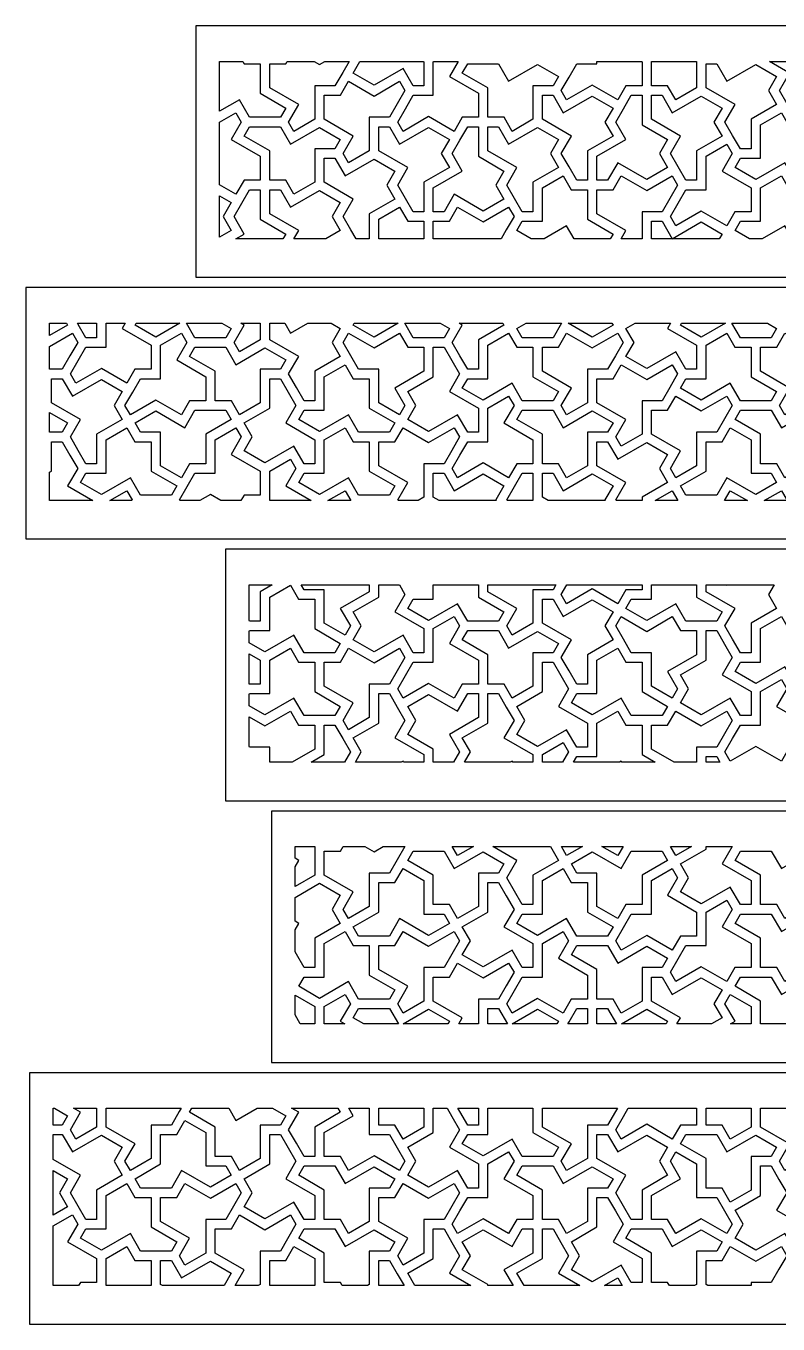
# Model space of a CAD drawing. Extents: x 84 to 1219, y 63 to 1669.
# Drawn here: x 84 to 593, y 63 to 941 of the extents above; entities that cross this region are included whole.
import ezdxf

# ---------------------------------------------------------------- set-up
doc = ezdxf.new("R2010")
doc.units = 0

msp = doc.modelspace()

# ---------------------------------------------------------------- linework, layer by layer
at = {"layer": 'Layer 1', "color": 7}
for points in [[(198.86437, 771.32), (1103.8644, 771.32), (1103.8644, 941.32), (198.86437, 941.32), (198.86437, 771.32)], [(259.61993, 885.7987), (255.99491, 879.52), (235.09483, 879.52), (228.26981, 891.3413), (214.86437, 883.6016), (214.86437, 917.32), (230.47603, 917.32), (231.39979, 915.72), (242.34487, 915.72), (242.34487, 895.7725), (259.61993, 885.7987)], [(286.06627, 917.32), (302.41387, 917.32), (298.11261, 909.87), (292.88759, 900.82), (279.23755, 900.82), (279.23755, 878.1675), (265.16249, 870.0413), (261.53747, 876.32), (268.36249, 888.1413), (248.74487, 899.4675), (248.74487, 915.72), (259.68995, 915.72), (260.61371, 917.32), (278.80883, 917.32), (282.43755, 915.225), (286.06627, 917.32)], [(353.02292, 917.0725), (353.02292, 900.82), (345.77288, 900.82), (338.94786, 912.6413), (319.33023, 901.315), (305.25517, 909.4413), (309.80395, 917.32), (352.5942, 917.32), (353.02292, 917.0725)], [(338.94786, 870.0413), (335.32284, 876.32), (340.54786, 885.37), (345.77288, 894.42), (359.42292, 894.42), (359.42292, 917.0725), (359.85163, 917.32), (376.19923, 917.32), (370.29798, 907.0987), (389.9156, 895.7725), (389.9156, 879.52), (378.97052, 879.52), (373.49798, 870.0413), (356.22292, 880.015), (338.94786, 870.0413)], [(396.3156, 899.4675), (379.04054, 909.4413), (382.66556, 915.72), (403.56564, 915.72), (410.39066, 903.8987), (430.00828, 915.225), (444.08334, 907.0987), (440.45832, 900.82), (426.80828, 900.82), (426.80828, 878.1675), (412.73322, 870.0413), (407.26068, 879.52), (396.3156, 879.52), (396.3156, 899.4675)], [(449.6259, 891.3413), (446.00088, 897.62), (451.2259, 906.67), (456.45092, 915.72), (470.10096, 915.72), (470.10096, 917.32), (500.16493, 917.32), (500.59364, 917.0725), (500.59364, 900.82), (489.64856, 900.82), (484.17602, 891.3413), (466.90096, 901.315), (449.6259, 891.3413)], [(537.48633, 899.4675), (523.41127, 891.3413), (517.93873, 900.82), (506.99364, 900.82), (506.99364, 917.32), (537.48633, 917.32), (537.48633, 899.4675)], [(574.37901, 878.1675), (574.37901, 858.22), (567.12897, 858.22), (561.90395, 867.27), (556.67893, 876.32), (563.50395, 888.1413), (543.88633, 899.4675), (543.88633, 915.72), (551.13637, 915.72), (557.96139, 903.8987), (577.57901, 915.225), (591.65407, 907.0987), (586.18153, 897.62), (591.65407, 888.1413), (574.37901, 878.1675)], [(611.27169, 879.52), (604.02165, 879.52), (598.79663, 888.57), (593.57161, 897.62), (600.39663, 909.4413), (586.75029, 917.32), (623.99797, 917.32), (628.54675, 909.4413), (611.27169, 899.4675), (611.27169, 879.52)], [(319.33023, 893.925), (336.60529, 903.8987), (340.23031, 897.62), (335.00529, 888.57), (329.78027, 879.52), (316.13023, 879.52), (316.13023, 856.8675), (302.05517, 848.7413), (298.43015, 855.02), (305.25517, 866.8413), (285.63755, 878.1675), (285.63755, 894.42), (296.58263, 894.42), (302.05517, 903.8987), (319.33023, 893.925)], [(463.70096, 856.8675), (463.70096, 836.92), (456.45092, 836.92), (451.2259, 845.97), (446.00088, 855.02), (452.8259, 866.8413), (433.20828, 878.1675), (433.20828, 894.42), (440.45832, 894.42), (447.28334, 882.5987), (466.90096, 893.925), (480.97602, 885.7987), (475.50348, 876.32), (480.97602, 866.8413), (463.70096, 856.8675)], [(500.59364, 894.42), (500.59364, 874.4725), (517.8687, 864.4987), (512.39616, 855.02), (517.8687, 845.5413), (503.79364, 837.415), (484.17602, 848.7413), (477.351, 836.92), (470.10096, 836.92), (470.10096, 853.1725), (489.71858, 864.4987), (482.89356, 876.32), (488.11858, 885.37), (493.3436, 894.42), (500.59364, 894.42)], [(537.48633, 856.8675), (537.48633, 836.92), (530.23629, 836.92), (525.01127, 845.97), (519.78625, 855.02), (526.61127, 866.8413), (506.99364, 878.1675), (506.99364, 894.42), (514.24368, 894.42), (521.0687, 882.5987), (540.68633, 893.925), (554.76139, 885.7987), (549.28885, 876.32), (554.76139, 866.8413), (537.48633, 856.8675)], [(225.92725, 882.5987), (229.55227, 876.32), (222.72725, 864.4987), (242.34487, 853.1725), (242.34487, 836.92), (231.39979, 836.92), (225.92725, 827.4413), (214.86437, 833.8284), (214.86437, 876.2116), (225.92725, 882.5987)], [(611.27169, 853.1725), (628.54675, 843.1987), (624.92173, 836.92), (604.02165, 836.92), (597.19663, 848.7413), (577.57901, 837.415), (563.50395, 845.5413), (567.12897, 851.82), (580.77901, 851.82), (580.77901, 874.4725), (594.85407, 882.5987), (600.32661, 873.12), (611.27169, 873.12), (611.27169, 853.1725)], [(248.74487, 856.8675), (231.46981, 866.8413), (235.09483, 873.12), (255.99491, 873.12), (262.81993, 861.2987), (282.43755, 872.625), (296.51261, 864.4987), (292.88759, 858.22), (279.23755, 858.22), (279.23755, 835.5675), (265.16249, 827.4413), (259.68995, 836.92), (248.74487, 836.92), (248.74487, 856.8675)], [(353.02292, 835.5675), (353.02292, 815.62), (345.77288, 815.62), (340.54786, 824.67), (335.32284, 833.72), (342.14786, 845.5413), (322.53023, 856.8675), (322.53023, 873.12), (329.78027, 873.12), (336.60529, 861.2987), (356.22292, 872.625), (370.29798, 864.4987), (364.82543, 855.02), (370.29798, 845.5413), (353.02292, 835.5675)], [(389.9156, 873.12), (389.9156, 853.1725), (407.19066, 843.1987), (401.71812, 833.72), (407.19066, 824.2413), (393.1156, 816.115), (373.49798, 827.4413), (366.67296, 815.62), (359.42292, 815.62), (359.42292, 831.8725), (379.04054, 843.1987), (372.21552, 855.02), (377.44054, 864.07), (382.66556, 873.12), (389.9156, 873.12)], [(426.80828, 835.5675), (426.80828, 815.62), (419.55824, 815.62), (414.33322, 824.67), (409.1082, 833.72), (415.93322, 845.5413), (396.3156, 856.8675), (396.3156, 873.12), (403.56564, 873.12), (410.39066, 861.2987), (430.00828, 872.625), (444.08334, 864.4987), (438.6108, 855.02), (444.08334, 845.5413), (426.80828, 835.5675)], [(540.68633, 816.115), (523.41127, 806.1413), (519.78625, 812.42), (525.01127, 821.47), (530.23629, 830.52), (543.88633, 830.52), (543.88633, 853.1725), (557.96139, 861.2987), (561.58641, 855.02), (554.76139, 843.1987), (574.37901, 831.8725), (574.37901, 815.62), (563.43393, 815.62), (557.96139, 806.1413), (540.68633, 816.115)], [(316.13023, 797.32), (307.14814, 797.32), (303.65517, 803.37), (298.43015, 812.42), (305.25517, 824.2413), (285.63755, 835.5675), (285.63755, 851.82), (292.88759, 851.82), (299.71261, 839.9987), (319.33023, 851.325), (333.40529, 843.1987), (327.93275, 833.72), (333.40529, 824.2413), (316.13023, 814.2675), (316.13023, 797.32)], [(480.97602, 800.5987), (479.08305, 797.32), (454.71887, 797.32), (449.6259, 806.1413), (434.34699, 797.32), (425.66956, 797.32), (415.93322, 802.9413), (419.55824, 809.22), (433.20828, 809.22), (433.20828, 831.8725), (447.28334, 839.9987), (452.75588, 830.52), (463.70096, 830.52), (463.70096, 810.5725), (480.97602, 800.5987)], [(521.0687, 839.9987), (524.69372, 833.72), (519.4687, 824.67), (514.24368, 815.62), (500.59364, 815.62), (500.59364, 797.32), (486.47314, 797.32), (489.71858, 802.9413), (470.10096, 814.2675), (470.10096, 830.52), (481.04604, 830.52), (486.51858, 839.9987), (503.79364, 830.025), (521.0687, 839.9987)], [(628.54675, 800.5987), (626.65378, 797.32), (602.2896, 797.32), (597.19663, 806.1413), (581.91772, 797.32), (573.24029, 797.32), (563.50395, 802.9413), (567.12897, 809.22), (580.77901, 809.22), (580.77901, 831.8725), (594.85407, 839.9987), (600.32661, 830.52), (611.27169, 830.52), (611.27169, 810.5725), (628.54675, 800.5987)], [(222.72725, 821.8987), (217.25471, 812.42), (222.72725, 802.9413), (214.86437, 798.4016), (214.86437, 826.4384), (222.72725, 821.8987)], [(242.34487, 810.5725), (259.61993, 800.5987), (257.72696, 797.32), (225.7909, 797.32), (231.46981, 800.5987), (224.64479, 812.42), (229.86981, 821.47), (235.09483, 830.52), (242.34487, 830.52), (242.34487, 810.5725)], [(268.36249, 802.9413), (248.74487, 814.2675), (248.74487, 830.52), (255.99491, 830.52), (262.81993, 818.6987), (282.43755, 830.025), (296.51261, 821.8987), (291.04007, 812.42), (296.51261, 802.9413), (286.77627, 797.32), (265.11704, 797.32), (268.36249, 802.9413)], [(322.53023, 810.5725), (336.60529, 818.6987), (342.07783, 809.22), (353.02292, 809.22), (353.02292, 797.32), (322.53023, 797.32), (322.53023, 810.5725)], [(410.39066, 818.6987), (414.01568, 812.42), (408.79066, 803.37), (405.29769, 797.32), (359.42292, 797.32), (359.42292, 809.22), (370.368, 809.22), (375.84054, 818.6987), (393.1156, 808.725), (410.39066, 818.6987)], [(506.99364, 809.22), (514.24368, 809.22), (521.0687, 797.3987), (540.68633, 808.725), (554.76139, 800.5987), (552.86842, 797.32), (506.99364, 797.32), (506.99364, 809.22)], [(83.86437, 594.32), (1218.8644, 594.32), (1218.8644, 764.32), (83.86437, 764.32), (83.86437, 594.32)], [(112.0492, 739.0413), (99.86437, 732.0064), (99.86437, 740.32), (111.31093, 740.32), (112.0492, 739.0413)], [(117.59176, 699.6413), (113.96674, 705.92), (119.19176, 714.97), (124.41678, 724.02), (138.06682, 724.02), (138.06682, 740.32), (151.03263, 740.32), (148.94188, 736.6987), (168.5595, 725.3725), (168.5595, 709.12), (157.61442, 709.12), (152.14188, 699.6413), (134.86682, 709.615), (117.59176, 699.6413)], [(131.66682, 730.42), (124.41678, 730.42), (119.19176, 739.47), (118.70101, 740.32), (131.66682, 740.32), (131.66682, 730.42)], [(171.7595, 730.915), (157.68444, 739.0413), (158.42271, 740.32), (188.04937, 740.32), (171.7595, 730.915)], [(222.72725, 736.6987), (219.10223, 730.42), (198.20215, 730.42), (192.48638, 740.32), (216.455, 740.32), (222.72725, 736.6987)], [(242.34487, 729.0675), (228.26981, 720.9413), (224.64479, 727.22), (231.46981, 739.0413), (229.255, 740.32), (242.34487, 740.32), (242.34487, 729.0675)], [(279.23755, 687.82), (271.98751, 687.82), (266.76249, 696.87), (261.53747, 705.92), (268.36249, 717.7413), (248.74487, 729.0675), (248.74487, 740.32), (258.88166, 740.32), (262.81993, 733.4987), (274.63473, 740.32), (290.24037, 740.32), (296.51261, 736.6987), (291.04007, 727.22), (296.51261, 717.7413), (279.23755, 707.7675), (279.23755, 687.82)], [(319.33023, 730.915), (305.25517, 739.0413), (305.99344, 740.32), (335.6201, 740.32), (319.33023, 730.915)], [(370.29798, 736.6987), (366.67296, 730.42), (345.77288, 730.42), (340.05711, 740.32), (364.02573, 740.32), (370.29798, 736.6987)], [(389.9156, 709.12), (382.66556, 709.12), (377.44054, 718.17), (372.21552, 727.22), (379.04054, 739.0413), (376.82573, 740.32), (406.45239, 740.32), (407.19066, 739.0413), (389.9156, 729.0675), (389.9156, 709.12)], [(422.20546, 740.32), (446.17409, 740.32), (440.45832, 730.42), (419.55824, 730.42), (415.93322, 736.6987), (422.20546, 740.32)], [(480.97602, 739.0413), (466.90096, 730.915), (450.6111, 740.32), (480.23775, 740.32), (480.97602, 739.0413)], [(517.8687, 736.6987), (537.48633, 725.3725), (537.48633, 709.12), (530.23629, 709.12), (523.41127, 720.9413), (503.79364, 709.615), (489.71858, 717.7413), (495.19113, 727.22), (489.71858, 736.6987), (495.99083, 740.32), (519.95945, 740.32), (517.8687, 736.6987)], [(540.68633, 730.915), (526.61127, 739.0413), (527.34954, 740.32), (556.97619, 740.32), (540.68633, 730.915)], [(591.65407, 736.6987), (588.02905, 730.42), (567.12897, 730.42), (561.4132, 740.32), (585.38183, 740.32), (591.65407, 736.6987)], [(115.2492, 733.4987), (118.87422, 727.22), (113.6492, 718.17), (108.42418, 709.12), (99.86437, 709.12), (99.86437, 724.6163), (115.2492, 733.4987)], [(171.7595, 688.315), (154.48444, 678.3413), (150.85942, 684.62), (156.08444, 693.67), (161.30946, 702.72), (174.9595, 702.72), (174.9595, 725.3725), (189.03456, 733.4987), (192.65958, 727.22), (185.83456, 715.3987), (205.45219, 704.0725), (205.45219, 687.82), (194.5071, 687.82), (189.03456, 678.3413), (171.7595, 688.315)], [(302.05517, 733.4987), (319.33023, 723.525), (336.60529, 733.4987), (342.07783, 724.02), (353.02292, 724.02), (353.02292, 707.7675), (333.40529, 696.4413), (340.23031, 684.62), (336.60529, 678.3413), (322.53023, 686.4675), (322.53023, 709.12), (308.88019, 709.12), (303.65517, 718.17), (298.43015, 727.22), (302.05517, 733.4987)], [(426.80828, 704.0725), (444.08334, 694.0987), (440.45832, 687.82), (419.55824, 687.82), (412.73322, 699.6413), (393.1156, 688.315), (379.04054, 696.4413), (382.66556, 702.72), (396.3156, 702.72), (396.3156, 725.3725), (410.39066, 733.4987), (415.8632, 724.02), (426.80828, 724.02), (426.80828, 704.0725)], [(466.90096, 723.525), (484.17602, 733.4987), (487.80104, 727.22), (482.57602, 718.17), (477.351, 709.12), (463.70096, 709.12), (463.70096, 686.4675), (449.6259, 678.3413), (446.00088, 684.62), (452.8259, 696.4413), (433.20828, 707.7675), (433.20828, 724.02), (444.15336, 724.02), (449.6259, 733.4987), (466.90096, 723.525)], [(574.37901, 704.0725), (591.65407, 694.0987), (588.02905, 687.82), (567.12897, 687.82), (560.30395, 699.6413), (540.68633, 688.315), (526.61127, 696.4413), (530.23629, 702.72), (543.88633, 702.72), (543.88633, 725.3725), (557.96139, 733.4987), (563.43393, 724.02), (574.37901, 724.02), (574.37901, 704.0725)], [(614.47169, 723.525), (631.74675, 733.4987), (635.37177, 727.22), (630.14675, 718.17), (624.92173, 709.12), (611.27169, 709.12), (611.27169, 686.4675), (597.19663, 678.3413), (593.57161, 684.62), (600.39663, 696.4413), (580.77901, 707.7675), (580.77901, 724.02), (591.72409, 724.02), (597.19663, 733.4987), (614.47169, 723.525)], [(211.85219, 707.7675), (194.57713, 717.7413), (198.20215, 724.02), (219.10223, 724.02), (225.92725, 712.1987), (245.54487, 723.525), (259.61993, 715.3987), (255.99491, 709.12), (242.34487, 709.12), (242.34487, 686.4675), (228.26981, 678.3413), (222.79727, 687.82), (211.85219, 687.82), (211.85219, 707.7675)], [(359.42292, 704.0725), (359.42292, 724.02), (366.67296, 724.02), (371.89798, 714.97), (377.12299, 705.92), (370.29798, 694.0987), (389.9156, 682.7725), (389.9156, 666.52), (382.66556, 666.52), (375.84054, 678.3413), (356.22292, 667.015), (342.14786, 675.1413), (347.6204, 684.62), (342.14786, 694.0987), (359.42292, 704.0725)], [(316.13023, 682.7725), (333.40529, 672.7987), (329.78027, 666.52), (308.88019, 666.52), (302.05517, 678.3413), (282.43755, 667.015), (268.36249, 675.1413), (271.98751, 681.42), (285.63755, 681.42), (285.63755, 704.0725), (299.71261, 712.1987), (305.18515, 702.72), (316.13023, 702.72), (316.13023, 682.7725)], [(503.79364, 702.225), (521.0687, 712.1987), (524.69372, 705.92), (519.4687, 696.87), (514.24368, 687.82), (500.59364, 687.82), (500.59364, 665.1675), (486.51858, 657.0413), (482.89356, 663.32), (489.71858, 675.1413), (470.10096, 686.4675), (470.10096, 702.72), (481.04604, 702.72), (486.51858, 712.1987), (503.79364, 702.225)], [(131.66682, 665.1675), (131.66682, 645.22), (124.41678, 645.22), (119.19176, 654.27), (113.96674, 663.32), (120.79176, 675.1413), (101.17414, 686.4675), (101.17414, 702.72), (108.42418, 702.72), (115.2492, 690.8987), (134.86682, 702.225), (148.94188, 694.0987), (143.46934, 684.62), (148.94188, 675.1413), (131.66682, 665.1675)], [(248.74487, 682.7725), (248.74487, 702.72), (255.99491, 702.72), (261.21993, 693.67), (266.44495, 684.62), (259.61993, 672.7987), (279.23755, 661.4725), (279.23755, 645.22), (271.98751, 645.22), (265.16249, 657.0413), (245.54487, 645.715), (231.46981, 653.8413), (236.94235, 663.32), (231.46981, 672.7987), (248.74487, 682.7725)], [(393.1156, 645.715), (375.84054, 635.7413), (372.21552, 642.02), (377.44054, 651.07), (382.66556, 660.12), (396.3156, 660.12), (396.3156, 682.7725), (410.39066, 690.8987), (414.01568, 684.62), (407.19066, 672.7987), (426.80828, 661.4725), (426.80828, 645.22), (415.8632, 645.22), (410.39066, 635.7413), (393.1156, 645.715)], [(540.68633, 680.925), (557.96139, 690.8987), (561.58641, 684.62), (556.36139, 675.57), (551.13637, 666.52), (537.48633, 666.52), (537.48633, 643.8675), (523.41127, 635.7413), (519.78625, 642.02), (526.61127, 653.8413), (506.99364, 665.1675), (506.99364, 681.42), (517.93873, 681.42), (523.41127, 690.8987), (540.68633, 680.925)], [(112.0492, 672.7987), (108.42418, 666.52), (99.86437, 666.52), (99.86437, 679.8336), (112.0492, 672.7987)], [(222.72725, 675.1413), (205.45219, 665.1675), (205.45219, 645.22), (194.5071, 645.22), (189.03456, 635.7413), (174.9595, 643.8675), (174.9595, 666.52), (161.30946, 666.52), (157.68444, 672.7987), (171.7595, 680.925), (191.37713, 669.5987), (198.20215, 681.42), (219.10223, 681.42), (222.72725, 675.1413)], [(433.20828, 665.1675), (415.93322, 675.1413), (419.55824, 681.42), (440.45832, 681.42), (447.28334, 669.5987), (466.90096, 680.925), (480.97602, 672.7987), (477.351, 666.52), (463.70096, 666.52), (463.70096, 643.8675), (449.6259, 635.7413), (444.15336, 645.22), (433.20828, 645.22), (433.20828, 665.1675)], [(580.77901, 665.1675), (563.50395, 675.1413), (567.12897, 681.42), (588.02905, 681.42), (594.85407, 669.5987), (614.47169, 680.925), (628.54675, 672.7987), (624.92173, 666.52), (611.27169, 666.52), (611.27169, 643.8675), (597.19663, 635.7413), (591.72409, 645.22), (580.77901, 645.22), (580.77901, 665.1675)], [(168.5595, 640.1725), (185.83456, 630.1987), (182.20954, 623.92), (161.30946, 623.92), (154.48444, 635.7413), (134.86682, 624.415), (120.79176, 632.5413), (124.41678, 638.82), (138.06682, 638.82), (138.06682, 661.4725), (152.14188, 669.5987), (157.61442, 660.12), (168.5595, 660.12), (168.5595, 640.1725)], [(201.55937, 620.32), (187.98305, 620.32), (187.75211, 620.72), (192.97713, 629.77), (198.20215, 638.82), (211.85219, 638.82), (211.85219, 661.4725), (225.92725, 669.5987), (229.55227, 663.32), (222.72725, 651.4987), (242.34487, 640.1725), (242.34487, 623.92), (231.39979, 623.92), (229.32133, 620.32), (215.74501, 620.32), (208.65219, 624.415), (201.55937, 620.32)], [(316.13023, 640.1725), (333.40529, 630.1987), (329.78027, 623.92), (308.88019, 623.92), (302.05517, 635.7413), (282.43755, 624.415), (268.36249, 632.5413), (271.98751, 638.82), (285.63755, 638.82), (285.63755, 661.4725), (299.71261, 669.5987), (305.18515, 660.12), (316.13023, 660.12), (316.13023, 640.1725)], [(373.49798, 669.5987), (377.12299, 663.32), (371.89798, 654.27), (366.67296, 645.22), (353.02292, 645.22), (353.02292, 622.5675), (349.13009, 620.32), (335.55378, 620.32), (335.32284, 620.72), (342.14786, 632.5413), (322.53023, 643.8675), (322.53023, 660.12), (333.47531, 660.12), (338.94786, 669.5987), (356.22292, 659.625), (373.49798, 669.5987)], [(526.61127, 630.1987), (543.88633, 640.1725), (543.88633, 660.12), (554.83141, 660.12), (560.30395, 669.5987), (574.37901, 661.4725), (574.37901, 638.82), (588.02905, 638.82), (591.65407, 632.5413), (577.57901, 624.415), (557.96139, 635.7413), (551.13637, 623.92), (530.23629, 623.92), (526.61127, 630.1987)], [(101.17414, 660.12), (108.42418, 660.12), (113.6492, 651.07), (118.87422, 642.02), (112.0492, 630.1987), (129.15964, 620.32), (99.86437, 620.32), (99.86437, 639.4163), (101.17414, 640.1725), (101.17414, 660.12)], [(500.59364, 620.32), (483.1245, 620.32), (482.89356, 620.72), (489.71858, 632.5413), (470.10096, 643.8675), (470.10096, 660.12), (477.351, 660.12), (484.17602, 648.2987), (503.79364, 659.625), (517.8687, 651.4987), (512.39616, 642.02), (517.8687, 632.5413), (500.59364, 622.5675), (500.59364, 620.32)], [(248.74487, 640.1725), (262.81993, 648.2987), (266.44495, 642.02), (259.61993, 630.1987), (276.73037, 620.32), (248.74487, 620.32), (248.74487, 640.1725)], [(359.42292, 622.5675), (359.42292, 638.82), (366.67296, 638.82), (373.49798, 626.9987), (393.1156, 638.325), (407.19066, 630.1987), (401.71812, 620.72), (401.94906, 620.32), (363.31574, 620.32), (359.42292, 622.5675)], [(426.80828, 620.32), (409.33914, 620.32), (409.1082, 620.72), (414.33322, 629.77), (419.55824, 638.82), (426.80828, 638.82), (426.80828, 620.32)], [(433.20828, 622.5675), (433.20828, 638.82), (440.45832, 638.82), (447.28334, 626.9987), (466.90096, 638.325), (480.97602, 630.1987), (475.50348, 620.72), (475.73442, 620.32), (437.1011, 620.32), (433.20828, 622.5675)], [(152.14188, 626.9987), (155.7669, 620.72), (155.53596, 620.32), (140.574, 620.32), (152.14188, 626.9987)], [(299.71261, 626.9987), (303.56857, 620.32), (288.14473, 620.32), (299.71261, 626.9987)], [(521.0687, 626.9987), (524.92466, 620.32), (509.50082, 620.32), (521.0687, 626.9987)], [(560.30395, 626.9987), (571.87183, 620.32), (556.44799, 620.32), (560.30395, 626.9987)], [(594.85407, 626.9987), (598.47909, 620.72), (598.24815, 620.32), (583.28619, 620.32), (594.85407, 626.9987)], [(218.86437, 417.32), (1083.8644, 417.32), (1083.8644, 587.32), (218.86437, 587.32), (218.86437, 417.32)], [(242.34487, 538.72), (235.09483, 538.72), (234.86437, 539.1192), (234.86437, 563.32), (250.4032, 563.32), (242.34487, 558.6675), (242.34487, 538.72)], [(296.51261, 523.6987), (292.88759, 517.42), (271.98751, 517.42), (265.16249, 529.2413), (245.54487, 517.915), (234.86437, 524.0814), (234.86437, 531.9208), (235.09483, 532.32), (248.74487, 532.32), (248.74487, 554.9725), (262.81993, 563.0987), (268.29247, 553.62), (279.23755, 553.62), (279.23755, 533.6725), (296.51261, 523.6987)], [(316.13023, 558.6675), (296.51261, 547.3413), (303.33763, 535.52), (299.71261, 529.2413), (285.63755, 537.3675), (285.63755, 560.02), (271.98751, 560.02), (270.08226, 563.32), (316.13023, 563.32), (316.13023, 558.6675)], [(322.53023, 563.32), (336.47754, 563.32), (340.23031, 556.82), (333.40529, 544.9987), (353.02292, 533.6725), (353.02292, 517.42), (345.77288, 517.42), (338.94786, 529.2413), (319.33023, 517.915), (305.25517, 526.0413), (310.72771, 535.52), (305.25517, 544.9987), (322.53023, 554.9725), (322.53023, 563.32)], [(407.19066, 544.9987), (403.56564, 538.72), (382.66556, 538.72), (375.84054, 550.5413), (356.22292, 539.215), (342.14786, 547.3413), (345.77288, 553.62), (359.42292, 553.62), (359.42292, 563.32), (389.9156, 563.32), (389.9156, 554.9725), (407.19066, 544.9987)], [(440.45832, 560.02), (426.80828, 560.02), (426.80828, 537.3675), (412.73322, 529.2413), (409.1082, 535.52), (415.93322, 547.3413), (396.3156, 558.6675), (396.3156, 563.32), (442.36358, 563.32), (440.45832, 560.02)], [(449.6259, 550.5413), (446.00088, 556.82), (449.75366, 563.32), (500.59364, 563.32), (500.59364, 560.02), (489.64856, 560.02), (484.17602, 550.5413), (466.90096, 560.515), (449.6259, 550.5413)], [(554.76139, 544.9987), (551.13637, 538.72), (540.68633, 538.72), (530.23629, 538.72), (523.41127, 550.5413), (503.79364, 539.215), (489.71858, 547.3413), (493.3436, 553.62), (506.99364, 553.62), (506.99364, 563.32), (537.48633, 563.32), (537.48633, 554.9725), (554.76139, 544.9987)], [(574.37901, 517.42), (567.12897, 517.42), (561.90395, 526.47), (556.67893, 535.52), (563.50395, 547.3413), (543.88633, 558.6675), (543.88633, 563.32), (557.83363, 563.32), (557.96139, 563.0987), (558.34466, 563.32), (589.9343, 563.32), (586.18153, 556.82), (591.65407, 547.3413), (574.37901, 537.3675), (574.37901, 517.42)], [(463.70096, 516.0675), (463.70096, 496.12), (456.45092, 496.12), (451.2259, 505.17), (446.00088, 514.22), (452.8259, 526.0413), (433.20828, 537.3675), (433.20828, 553.62), (440.45832, 553.62), (447.28334, 541.7987), (466.90096, 553.125), (480.97602, 544.9987), (475.50348, 535.52), (480.97602, 526.0413), (463.70096, 516.0675)], [(356.22292, 496.615), (338.94786, 486.6413), (335.32284, 492.92), (340.54786, 501.97), (345.77288, 511.02), (359.42292, 511.02), (359.42292, 533.6725), (373.49798, 541.7987), (377.12299, 535.52), (370.29798, 523.6987), (389.9156, 512.3725), (389.9156, 496.12), (378.97052, 496.12), (373.49798, 486.6413), (356.22292, 496.615)], [(486.51858, 541.7987), (503.79364, 531.825), (521.0687, 541.7987), (526.54124, 532.32), (537.48633, 532.32), (537.48633, 516.0675), (517.8687, 504.7413), (524.69372, 492.92), (521.0687, 486.6413), (506.99364, 494.7675), (506.99364, 517.42), (493.3436, 517.42), (488.11858, 526.47), (482.89356, 535.52), (486.51858, 541.7987)], [(611.27169, 512.3725), (628.54675, 502.3987), (624.92173, 496.12), (604.02165, 496.12), (597.19663, 507.9413), (577.57901, 496.615), (563.50395, 504.7413), (567.12897, 511.02), (580.77901, 511.02), (580.77901, 533.6725), (594.85407, 541.7987), (600.32661, 532.32), (611.27169, 532.32), (611.27169, 512.3725)], [(396.3156, 516.0675), (379.04054, 526.0413), (382.66556, 532.32), (403.56564, 532.32), (410.39066, 520.4987), (430.00828, 531.825), (444.08334, 523.6987), (440.45832, 517.42), (426.80828, 517.42), (426.80828, 494.7675), (412.73322, 486.6413), (407.26068, 496.12), (396.3156, 496.12), (396.3156, 516.0675)], [(543.88633, 512.3725), (543.88633, 532.32), (551.13637, 532.32), (556.36139, 523.27), (561.58641, 514.22), (554.76139, 502.3987), (574.37901, 491.0725), (574.37901, 474.82), (567.12897, 474.82), (560.30395, 486.6413), (540.68633, 475.315), (526.61127, 483.4413), (532.08381, 492.92), (526.61127, 502.3987), (543.88633, 512.3725)], [(296.51261, 481.0987), (292.88759, 474.82), (271.98751, 474.82), (265.16249, 486.6413), (245.54487, 475.315), (234.86437, 481.4814), (234.86437, 489.3208), (235.09483, 489.72), (248.74487, 489.72), (248.74487, 512.3725), (262.81993, 520.4987), (268.29247, 511.02), (279.23755, 511.02), (279.23755, 491.0725), (296.51261, 481.0987)], [(319.33023, 510.525), (336.60529, 520.4987), (340.23031, 514.22), (335.00529, 505.17), (329.78027, 496.12), (316.13023, 496.12), (316.13023, 473.4675), (302.05517, 465.3413), (298.43015, 471.62), (305.25517, 483.4413), (285.63755, 494.7675), (285.63755, 511.02), (296.58263, 511.02), (302.05517, 520.4987), (319.33023, 510.525)], [(500.59364, 491.0725), (517.8687, 481.0987), (514.24368, 474.82), (493.3436, 474.82), (486.51858, 486.6413), (466.90096, 475.315), (452.8259, 483.4413), (456.45092, 489.72), (470.10096, 489.72), (470.10096, 512.3725), (484.17602, 520.4987), (489.64856, 511.02), (500.59364, 511.02), (500.59364, 491.0725)], [(242.34487, 512.3725), (242.34487, 496.12), (234.86437, 496.12), (234.86437, 516.6913), (242.34487, 512.3725)], [(433.20828, 491.0725), (433.20828, 511.02), (440.45832, 511.02), (445.68334, 501.97), (450.90836, 492.92), (444.08334, 481.0987), (463.70096, 469.7725), (463.70096, 453.52), (456.45092, 453.52), (449.6259, 465.3413), (430.00828, 454.015), (415.93322, 462.1413), (421.40576, 471.62), (415.93322, 481.0987), (433.20828, 491.0725)], [(577.57901, 454.015), (560.30395, 444.0413), (556.67893, 450.32), (561.90395, 459.37), (567.12897, 468.42), (580.77901, 468.42), (580.77901, 491.0725), (594.85407, 499.1987), (598.47909, 492.92), (591.65407, 481.0987), (611.27169, 469.7725), (611.27169, 453.52), (600.32661, 453.52), (594.85407, 444.0413), (577.57901, 454.015)], [(322.53023, 489.72), (329.78027, 489.72), (335.00529, 480.67), (340.23031, 471.62), (333.40529, 459.7987), (353.02292, 448.4725), (353.02292, 443.32), (339.36429, 443.32), (338.94786, 444.0413), (337.69856, 443.32), (306.68626, 443.32), (310.72771, 450.32), (305.25517, 459.7987), (322.53023, 469.7725), (322.53023, 489.72)], [(359.42292, 452.1675), (342.14786, 462.1413), (347.6204, 471.62), (342.14786, 481.0987), (356.22292, 489.225), (375.84054, 477.8987), (382.66556, 489.72), (389.9156, 489.72), (389.9156, 473.4675), (370.29798, 462.1413), (377.12299, 450.32), (373.08154, 443.32), (359.42292, 443.32), (359.42292, 452.1675)], [(396.3156, 489.72), (403.56564, 489.72), (408.79066, 480.67), (414.01568, 471.62), (407.19066, 459.7987), (426.80828, 448.4725), (426.80828, 443.32), (413.14965, 443.32), (412.73322, 444.0413), (411.48392, 443.32), (380.47163, 443.32), (384.51308, 450.32), (379.04054, 459.7987), (396.3156, 469.7725), (396.3156, 489.72)], [(245.54487, 467.925), (262.81993, 477.8987), (268.29247, 468.42), (279.23755, 468.42), (279.23755, 452.1675), (263.9132, 443.32), (248.74487, 443.32), (248.74487, 453.52), (235.09483, 453.52), (234.86437, 453.9192), (234.86437, 474.0913), (245.54487, 467.925)], [(509.518, 443.32), (486.93502, 443.32), (486.51858, 444.0413), (485.26929, 443.32), (454.25699, 443.32), (456.45092, 447.12), (470.10096, 447.12), (470.10096, 469.7725), (484.17602, 477.8987), (489.64856, 468.42), (500.59364, 468.42), (500.59364, 448.4725), (509.518, 443.32)], [(557.96139, 477.8987), (561.58641, 471.62), (556.36139, 462.57), (551.13637, 453.52), (537.48633, 453.52), (537.48633, 443.32), (522.318, 443.32), (506.99364, 452.1675), (506.99364, 468.42), (517.93873, 468.42), (523.41127, 477.8987), (540.68633, 467.925), (557.96139, 477.8987)], [(285.63755, 468.42), (292.88759, 468.42), (298.11261, 459.37), (303.33763, 450.32), (299.29618, 443.32), (276.7132, 443.32), (285.63755, 448.4725), (285.63755, 468.42)], [(433.20828, 448.4725), (447.28334, 456.5987), (450.90836, 450.32), (446.86691, 443.32), (433.20828, 443.32), (433.20828, 448.4725)], [(543.88633, 447.12), (551.13637, 447.12), (553.3303, 443.32), (543.88633, 443.32), (543.88633, 447.12)], [(249.86437, 240.32), (1052.8644, 240.32), (1052.8644, 410.32), (249.86437, 410.32), (249.86437, 240.32)], [(279.23755, 366.9675), (265.86437, 359.2465), (265.86437, 372.6144), (268.36249, 376.9413), (265.86437, 378.3836), (265.86437, 386.32), (279.23755, 386.32), (279.23755, 366.9675)], [(325.55703, 386.32), (340.17258, 386.32), (335.00529, 377.37), (329.78027, 368.32), (316.13023, 368.32), (316.13023, 345.6675), (302.05517, 337.5413), (298.43015, 343.82), (305.25517, 355.6413), (285.63755, 366.9675), (285.63755, 383.22), (296.58263, 383.22), (298.37242, 386.32), (313.10344, 386.32), (319.33023, 382.725), (325.55703, 386.32)], [(375.84054, 380.1413), (372.27325, 386.32), (386.54239, 386.32), (375.84054, 380.1413)], [(426.80828, 347.02), (419.55824, 347.02), (414.33322, 356.07), (409.1082, 365.12), (415.93322, 376.9413), (399.6888, 386.32), (438.66853, 386.32), (444.08334, 376.9413), (426.80828, 366.9675), (426.80828, 347.02)], [(449.6259, 380.1413), (446.05862, 386.32), (460.32776, 386.32), (449.6259, 380.1413)], [(484.17602, 380.1413), (473.47417, 386.32), (487.74331, 386.32), (484.17602, 380.1413)], [(523.41127, 380.1413), (519.84398, 386.32), (534.11312, 386.32), (523.41127, 380.1413)], [(543.88633, 386.32), (561.52867, 386.32), (554.76139, 374.5987), (574.37901, 363.2725), (574.37901, 347.02), (567.12897, 347.02), (560.30395, 358.8413), (540.68633, 347.515), (526.61127, 355.6413), (532.08381, 365.12), (526.61127, 374.5987), (543.88633, 384.5725), (543.88633, 386.32)], [(359.42292, 366.9675), (342.14786, 376.9413), (345.77288, 383.22), (356.22292, 383.22), (366.67296, 383.22), (373.49798, 371.3987), (393.1156, 382.725), (407.19066, 374.5987), (403.56564, 368.32), (389.9156, 368.32), (389.9156, 345.6675), (375.84054, 337.5413), (370.368, 347.02), (359.42292, 347.02), (359.42292, 366.9675)], [(517.8687, 376.9413), (500.59364, 366.9675), (500.59364, 347.02), (489.64856, 347.02), (484.17602, 337.5413), (470.10096, 345.6675), (470.10096, 368.32), (456.45092, 368.32), (452.8259, 374.5987), (466.90096, 382.725), (486.51858, 371.3987), (493.3436, 383.22), (514.24368, 383.22), (517.8687, 376.9413)], [(580.77901, 366.9675), (563.50395, 376.9413), (567.12897, 383.22), (588.02905, 383.22), (594.85407, 371.3987), (614.47169, 382.725), (628.54675, 374.5987), (624.92173, 368.32), (611.27169, 368.32), (611.27169, 345.6675), (597.19663, 337.5413), (591.72409, 347.02), (580.77901, 347.02), (580.77901, 366.9675)], [(305.25517, 331.9987), (322.53023, 341.9725), (322.53023, 361.92), (333.47531, 361.92), (338.94786, 371.3987), (353.02292, 363.2725), (353.02292, 340.62), (366.67296, 340.62), (370.29798, 334.3413), (356.22292, 326.215), (336.60529, 337.5413), (329.78027, 325.72), (319.33023, 325.72), (308.88019, 325.72), (305.25517, 331.9987)], [(463.70096, 341.9725), (480.97602, 331.9987), (477.351, 325.72), (466.90096, 325.72), (456.45092, 325.72), (449.6259, 337.5413), (430.00828, 326.215), (415.93322, 334.3413), (419.55824, 340.62), (433.20828, 340.62), (433.20828, 363.2725), (447.28334, 371.3987), (452.75588, 361.92), (463.70096, 361.92), (463.70096, 341.9725)], [(503.79364, 326.215), (486.51858, 316.2413), (482.89356, 322.52), (488.11858, 331.57), (493.3436, 340.62), (506.99364, 340.62), (506.99364, 363.2725), (521.0687, 371.3987), (524.69372, 365.12), (517.8687, 353.2987), (537.48633, 341.9725), (537.48633, 325.72), (526.54124, 325.72), (521.0687, 316.2413), (503.79364, 326.215)], [(279.23755, 304.42), (271.98751, 304.42), (266.76249, 313.47), (265.86437, 315.0256), (265.86437, 330.0144), (268.36249, 334.3413), (265.86437, 335.7836), (265.86437, 351.8564), (282.43755, 361.425), (296.51261, 353.2987), (291.04007, 343.82), (296.51261, 334.3413), (279.23755, 324.3675), (279.23755, 304.42)], [(396.3156, 341.9725), (396.3156, 361.92), (403.56564, 361.92), (408.79066, 352.87), (414.01568, 343.82), (407.19066, 331.9987), (426.80828, 320.6725), (426.80828, 304.42), (419.55824, 304.42), (412.73322, 316.2413), (393.1156, 304.915), (379.04054, 313.0413), (384.51308, 322.52), (379.04054, 331.9987), (396.3156, 341.9725)], [(540.68633, 304.915), (523.41127, 294.9413), (519.78625, 301.22), (525.01127, 310.27), (530.23629, 319.32), (543.88633, 319.32), (543.88633, 341.9725), (557.96139, 350.0987), (561.58641, 343.82), (554.76139, 331.9987), (574.37901, 320.6725), (574.37901, 304.42), (563.43393, 304.42), (557.96139, 294.9413), (540.68633, 304.915)], [(580.77901, 324.3675), (563.50395, 334.3413), (567.12897, 340.62), (577.57901, 340.62), (588.02905, 340.62), (594.85407, 328.7987), (614.47169, 340.125), (628.54675, 331.9987), (624.92173, 325.72), (611.27169, 325.72), (611.27169, 303.0675), (597.19663, 294.9413), (591.72409, 304.42), (580.77901, 304.42), (580.77901, 324.3675)], [(316.13023, 299.3725), (333.40529, 289.3987), (329.78027, 283.12), (308.88019, 283.12), (302.05517, 294.9413), (282.43755, 283.615), (268.36249, 291.7413), (271.98751, 298.02), (285.63755, 298.02), (285.63755, 320.6725), (299.71261, 328.7987), (305.18515, 319.32), (316.13023, 319.32), (316.13023, 299.3725)], [(356.22292, 318.825), (373.49798, 328.7987), (377.12299, 322.52), (371.89798, 313.47), (366.67296, 304.42), (353.02292, 304.42), (353.02292, 281.7675), (338.94786, 273.6413), (335.32284, 279.92), (342.14786, 291.7413), (322.53023, 303.0675), (322.53023, 319.32), (333.47531, 319.32), (338.94786, 328.7987), (356.22292, 318.825)], [(430.00828, 283.615), (412.73322, 273.6413), (409.1082, 279.92), (414.33322, 288.97), (419.55824, 298.02), (433.20828, 298.02), (433.20828, 320.6725), (447.28334, 328.7987), (450.90836, 322.52), (444.08334, 310.6987), (463.70096, 299.3725), (463.70096, 283.12), (452.75588, 283.12), (447.28334, 273.6413), (430.00828, 283.615)], [(470.10096, 303.0675), (452.8259, 313.0413), (456.45092, 319.32), (466.90096, 319.32), (477.351, 319.32), (484.17602, 307.4987), (503.79364, 318.825), (517.8687, 310.6987), (514.24368, 304.42), (500.59364, 304.42), (500.59364, 281.7675), (486.51858, 273.6413), (481.04604, 283.12), (470.10096, 283.12), (470.10096, 303.0675)], [(410.39066, 307.4987), (414.01568, 301.22), (408.79066, 292.17), (403.56564, 283.12), (389.9156, 283.12), (389.9156, 266.32), (376.66111, 266.32), (379.04054, 270.4413), (359.42292, 281.7675), (359.42292, 298.02), (370.368, 298.02), (375.84054, 307.4987), (393.1156, 297.525), (410.39066, 307.4987)], [(526.61127, 270.4413), (506.99364, 281.7675), (506.99364, 298.02), (514.24368, 298.02), (521.0687, 286.1987), (540.68633, 297.525), (554.76139, 289.3987), (549.28885, 279.92), (554.76139, 270.4413), (547.62312, 266.32), (524.23184, 266.32), (526.61127, 270.4413)], [(563.50395, 291.7413), (567.12897, 298.02), (588.02905, 298.02), (594.85407, 286.1987), (614.47169, 297.525), (628.54675, 289.3987), (624.92173, 283.12), (611.27169, 283.12), (611.27169, 266.32), (580.77901, 266.32), (580.77901, 281.7675), (563.50395, 291.7413)], [(279.23755, 278.0725), (279.23755, 266.32), (269.38943, 266.32), (265.86437, 272.4256), (265.86437, 285.7935), (279.23755, 278.0725)], [(285.63755, 278.0725), (299.71261, 286.1987), (303.33763, 279.92), (296.51261, 268.0987), (299.59344, 266.32), (285.63755, 266.32), (285.63755, 278.0725)], [(563.50395, 268.0987), (556.67893, 279.92), (560.30395, 286.1987), (574.37901, 278.0725), (574.37901, 266.32), (560.42312, 266.32), (563.50395, 268.0987)], [(305.25517, 270.4413), (308.88019, 276.72), (329.78027, 276.72), (335.78472, 266.32), (312.39344, 266.32), (305.25517, 270.4413)], [(356.22292, 276.225), (370.29798, 268.0987), (369.27103, 266.32), (339.06702, 266.32), (356.22292, 276.225)], [(396.3156, 276.72), (403.56564, 276.72), (409.57008, 266.32), (396.3156, 266.32), (396.3156, 276.72)], [(430.00828, 276.225), (444.08334, 268.0987), (443.0564, 266.32), (412.85239, 266.32), (430.00828, 276.225)], [(463.70096, 266.32), (450.44648, 266.32), (451.2259, 267.67), (456.45092, 276.72), (463.70096, 276.72), (463.70096, 266.32)], [(470.10096, 276.72), (477.351, 276.72), (483.35544, 266.32), (470.10096, 266.32), (470.10096, 276.72)], [(503.79364, 276.225), (517.8687, 268.0987), (516.84176, 266.32), (486.63775, 266.32), (503.79364, 276.225)], [(86.36437, 63.32), (1216.3644, 63.32), (1216.3644, 233.32), (86.36437, 233.32), (86.36437, 63.32)], [(112.0492, 204.1987), (108.42418, 197.92), (102.36437, 197.92), (102.36437, 209.32), (103.17888, 209.32), (112.0492, 204.1987)], [(131.66682, 196.5675), (117.59176, 188.4413), (113.96674, 194.72), (120.79176, 206.5413), (115.97888, 209.32), (131.66682, 209.32), (131.66682, 196.5675)], [(187.43456, 206.97), (182.20954, 197.92), (168.5595, 197.92), (168.5595, 175.2675), (154.48444, 167.1413), (150.85942, 173.42), (157.68444, 185.2413), (138.06682, 196.5675), (138.06682, 209.32), (188.79134, 209.32), (187.43456, 206.97)], [(194.57713, 206.5413), (196.18142, 209.32), (221.12295, 209.32), (225.92725, 200.9987), (240.34013, 209.32), (250.74961, 209.32), (259.61993, 204.1987), (255.99491, 197.92), (242.34487, 197.92), (242.34487, 175.2675), (228.26981, 167.1413), (222.79727, 176.62), (211.85219, 176.62), (211.85219, 196.5675), (194.57713, 206.5413)], [(279.23755, 176.62), (271.98751, 176.62), (266.76249, 185.67), (261.53747, 194.72), (268.36249, 206.5413), (263.54961, 209.32), (294.90832, 209.32), (296.51261, 206.5413), (279.23755, 196.5675), (279.23755, 176.62)], [(319.33023, 177.115), (302.05517, 167.1413), (296.58263, 176.62), (285.63755, 176.62), (285.63755, 192.8725), (305.25517, 204.1987), (302.2984, 209.32), (316.13023, 209.32), (316.13023, 191.52), (329.78027, 191.52), (335.00529, 182.47), (340.23031, 173.42), (336.60529, 167.1413), (319.33023, 177.115)], [(353.02292, 196.5675), (338.94786, 188.4413), (333.47531, 197.92), (322.53023, 197.92), (322.53023, 209.32), (353.02292, 209.32), (353.02292, 196.5675)], [(359.42292, 209.32), (368.69368, 209.32), (371.89798, 203.77), (377.12299, 194.72), (370.29798, 182.8987), (389.9156, 171.5725), (389.9156, 155.32), (382.66556, 155.32), (375.84054, 167.1413), (356.22292, 155.815), (342.14786, 163.9413), (347.6204, 173.42), (342.14786, 182.8987), (359.42292, 192.8725), (359.42292, 209.32)], [(389.9156, 197.92), (382.66556, 197.92), (377.44054, 206.97), (376.08376, 209.32), (389.9156, 209.32), (389.9156, 197.92)], [(444.08334, 182.8987), (440.45832, 176.62), (419.55824, 176.62), (412.73322, 188.4413), (393.1156, 177.115), (379.04054, 185.2413), (382.66556, 191.52), (396.3156, 191.52), (396.3156, 209.32), (426.80828, 209.32), (426.80828, 192.8725), (444.08334, 182.8987)], [(482.57602, 206.97), (477.351, 197.92), (463.70096, 197.92), (463.70096, 175.2675), (449.6259, 167.1413), (446.00088, 173.42), (452.8259, 185.2413), (433.20828, 196.5675), (433.20828, 209.32), (483.93279, 209.32), (482.57602, 206.97)], [(486.51858, 188.4413), (482.89356, 194.72), (488.11858, 203.77), (491.32288, 209.32), (537.48633, 209.32), (537.48633, 197.92), (526.54124, 197.92), (521.0687, 188.4413), (503.79364, 198.415), (486.51858, 188.4413)], [(574.37901, 196.5675), (560.30395, 188.4413), (554.83141, 197.92), (543.88633, 197.92), (543.88633, 209.32), (574.37901, 209.32), (574.37901, 196.5675)], [(630.14675, 206.97), (624.92173, 197.92), (611.27169, 197.92), (611.27169, 175.2675), (597.19663, 167.1413), (593.57161, 173.42), (600.39663, 185.2413), (580.77901, 196.5675), (580.77901, 209.32), (631.50352, 209.32), (630.14675, 206.97)], [(157.68444, 161.5987), (174.9595, 171.5725), (174.9595, 191.52), (185.90459, 191.52), (191.37713, 200.9987), (205.45219, 192.8725), (205.45219, 170.22), (219.10223, 170.22), (222.72725, 163.9413), (208.65219, 155.815), (189.03456, 167.1413), (182.20954, 155.32), (161.30946, 155.32), (157.68444, 161.5987)], [(131.66682, 134.02), (124.41678, 134.02), (113.96674, 152.12), (120.79176, 163.9413), (102.36437, 174.5803), (102.36437, 191.52), (108.42418, 191.52), (115.2492, 179.6987), (134.86682, 191.025), (148.94188, 182.8987), (143.46934, 173.42), (148.94188, 163.9413), (131.66682, 153.9675), (131.66682, 134.02)], [(248.74487, 171.5725), (248.74487, 191.52), (255.99491, 191.52), (261.21993, 182.47), (266.44495, 173.42), (259.61993, 161.5987), (279.23755, 150.2725), (279.23755, 134.02), (271.98751, 134.02), (265.16249, 145.8413), (245.54487, 134.515), (231.46981, 142.6413), (236.94235, 152.12), (231.46981, 161.5987), (248.74487, 171.5725)], [(500.59364, 153.9675), (500.59364, 134.02), (493.3436, 134.02), (488.11858, 143.07), (482.89356, 152.12), (489.71858, 163.9413), (470.10096, 175.2675), (470.10096, 191.52), (477.351, 191.52), (484.17602, 179.6987), (503.79364, 191.025), (517.8687, 182.8987), (512.39616, 173.42), (517.8687, 163.9413), (500.59364, 153.9675)], [(543.88633, 175.2675), (526.61127, 185.2413), (530.23629, 191.52), (551.13637, 191.52), (557.96139, 179.6987), (577.57901, 191.025), (591.65407, 182.8987), (588.02905, 176.62), (574.37901, 176.62), (574.37901, 153.9675), (560.30395, 145.8413), (554.83141, 155.32), (543.88633, 155.32), (543.88633, 175.2675)], [(393.1156, 134.515), (375.84054, 124.5413), (372.21552, 130.82), (377.44054, 139.87), (382.66556, 148.92), (396.3156, 148.92), (396.3156, 171.5725), (410.39066, 179.6987), (414.01568, 173.42), (407.19066, 161.5987), (426.80828, 150.2725), (426.80828, 134.02), (415.8632, 134.02), (410.39066, 124.5413), (393.1156, 134.515)], [(557.96139, 124.5413), (540.68633, 134.515), (523.41127, 124.5413), (517.93873, 134.02), (506.99364, 134.02), (506.99364, 150.2725), (526.61127, 161.5987), (519.78625, 173.42), (523.41127, 179.6987), (537.48633, 171.5725), (537.48633, 148.92), (551.13637, 148.92), (556.36139, 139.87), (561.58641, 130.82), (557.96139, 124.5413)], [(112.0492, 161.5987), (106.57666, 152.12), (112.0492, 142.6413), (102.36437, 137.0497), (102.36437, 167.1903), (112.0492, 161.5987)], [(285.63755, 153.9675), (268.36249, 163.9413), (271.98751, 170.22), (292.88759, 170.22), (299.71261, 158.3987), (319.33023, 169.725), (333.40529, 161.5987), (329.78027, 155.32), (316.13023, 155.32), (316.13023, 132.6675), (302.05517, 124.5413), (296.58263, 134.02), (285.63755, 134.02), (285.63755, 153.9675)], [(433.20828, 153.9675), (415.93322, 163.9413), (419.55824, 170.22), (440.45832, 170.22), (447.28334, 158.3987), (466.90096, 169.725), (480.97602, 161.5987), (477.351, 155.32), (463.70096, 155.32), (463.70096, 132.6675), (449.6259, 124.5413), (444.15336, 134.02), (433.20828, 134.02), (433.20828, 153.9675)], [(580.77901, 150.2725), (580.77901, 170.22), (588.02905, 170.22), (593.25407, 161.17), (598.47909, 152.12), (591.65407, 140.2987), (611.27169, 128.9725), (611.27169, 112.72), (604.02165, 112.72), (597.19663, 124.5413), (577.57901, 113.215), (563.50395, 121.3413), (568.97649, 130.82), (563.50395, 140.2987), (580.77901, 150.2725)], [(168.5595, 128.9725), (185.83456, 118.9987), (182.20954, 112.72), (171.7595, 112.72), (161.30946, 112.72), (154.48444, 124.5413), (134.86682, 113.215), (120.79176, 121.3413), (124.41678, 127.62), (138.06682, 127.62), (138.06682, 150.2725), (152.14188, 158.3987), (157.61442, 148.92), (168.5595, 148.92), (168.5595, 128.9725)], [(208.65219, 148.425), (225.92725, 158.3987), (229.55227, 152.12), (224.32725, 143.07), (219.10223, 134.02), (205.45219, 134.02), (205.45219, 111.3675), (191.37713, 103.2413), (187.75211, 109.52), (194.57713, 121.3413), (174.9595, 132.6675), (174.9595, 148.92), (185.90459, 148.92), (191.37713, 158.3987), (208.65219, 148.425)], [(356.22292, 148.425), (373.49798, 158.3987), (377.12299, 152.12), (371.89798, 143.07), (366.67296, 134.02), (353.02292, 134.02), (353.02292, 111.3675), (338.94786, 103.2413), (335.32284, 109.52), (342.14786, 121.3413), (322.53023, 132.6675), (322.53023, 148.92), (333.47531, 148.92), (338.94786, 158.3987), (356.22292, 148.425)], [(470.10096, 128.9725), (470.10096, 148.92), (477.351, 148.92), (482.57602, 139.87), (487.80104, 130.82), (480.97602, 118.9987), (500.59364, 107.6725), (500.59364, 91.42), (493.3436, 91.42), (486.51858, 103.2413), (466.90096, 91.915), (452.8259, 100.0413), (458.29844, 109.52), (452.8259, 118.9987), (470.10096, 128.9725)], [(115.2492, 137.0987), (118.87422, 130.82), (112.0492, 118.9987), (131.66682, 107.6725), (131.66682, 91.42), (120.72174, 91.42), (119.5093, 89.32), (102.46888, 89.32), (102.36437, 89.3803), (102.36437, 129.6597), (115.2492, 137.0987)], [(262.81993, 137.0987), (266.44495, 130.82), (255.99491, 112.72), (242.34487, 112.72), (242.34487, 90.0675), (241.05012, 89.32), (225.27987, 89.32), (231.46981, 100.0413), (211.85219, 111.3675), (211.85219, 127.62), (222.79727, 127.62), (228.26981, 137.0987), (245.54487, 127.125), (262.81993, 137.0987)], [(268.36249, 121.3413), (271.98751, 127.62), (282.43755, 127.62), (292.88759, 127.62), (299.71261, 115.7987), (319.33023, 127.125), (333.40529, 118.9987), (329.78027, 112.72), (316.13023, 112.72), (316.13023, 90.0675), (314.83549, 89.32), (297.79507, 89.32), (296.58263, 91.42), (285.63755, 91.42), (285.63755, 111.3675), (268.36249, 121.3413)], [(359.42292, 127.62), (366.67296, 127.62), (371.89798, 118.57), (377.12299, 109.52), (370.29798, 97.6987), (384.81034, 89.32), (346.98531, 89.32), (342.14786, 97.6987), (359.42292, 107.6725), (359.42292, 127.62)], [(396.3156, 90.0675), (379.04054, 100.0413), (384.51308, 109.52), (379.04054, 118.9987), (393.1156, 127.125), (412.73322, 115.7987), (419.55824, 127.62), (426.80828, 127.62), (426.80828, 111.3675), (407.19066, 100.0413), (413.38059, 89.32), (396.3156, 89.32), (396.3156, 90.0675)], [(433.20828, 127.62), (440.45832, 127.62), (445.68334, 118.57), (450.90836, 109.52), (444.08334, 97.6987), (458.59571, 89.32), (420.77068, 89.32), (415.93322, 97.6987), (433.20828, 107.6725), (433.20828, 127.62)], [(489.71858, 121.3413), (493.3436, 127.62), (503.79364, 127.62), (514.24368, 127.62), (521.0687, 115.7987), (540.68633, 127.125), (554.76139, 118.9987), (551.13637, 112.72), (537.48633, 112.72), (537.48633, 90.0675), (536.19158, 89.32), (519.15116, 89.32), (517.93873, 91.42), (506.99364, 91.42), (506.99364, 111.3675), (489.71858, 121.3413)], [(138.06682, 107.6725), (152.14188, 115.7987), (157.61442, 106.32), (168.5595, 106.32), (168.5595, 89.32), (138.06682, 89.32), (138.06682, 107.6725)], [(248.74487, 106.32), (259.68995, 106.32), (265.16249, 115.7987), (279.23755, 107.6725), (279.23755, 89.32), (248.74487, 89.32), (248.74487, 106.32)], [(594.85407, 115.7987), (598.47909, 109.52), (593.25407, 100.47), (588.02905, 91.42), (574.37901, 91.42), (574.37901, 89.32), (545.18107, 89.32), (543.88633, 90.0675), (543.88633, 106.32), (554.83141, 106.32), (560.30395, 115.7987), (577.57901, 105.825), (594.85407, 115.7987)], [(174.9595, 90.0675), (174.9595, 106.32), (182.20954, 106.32), (189.03456, 94.4987), (208.65219, 105.825), (222.72725, 97.6987), (217.88979, 89.32), (176.25425, 89.32), (174.9595, 90.0675)], [(322.53023, 106.32), (329.78027, 106.32), (335.00529, 97.27), (339.59523, 89.32), (322.53023, 89.32), (322.53023, 106.32)], [(484.17602, 94.4987), (487.16596, 89.32), (475.20622, 89.32), (484.17602, 94.4987)]]:
    msp.add_lwpolyline(points, close=True, dxfattribs=at)

doc.saveas('drawing.dxf')
